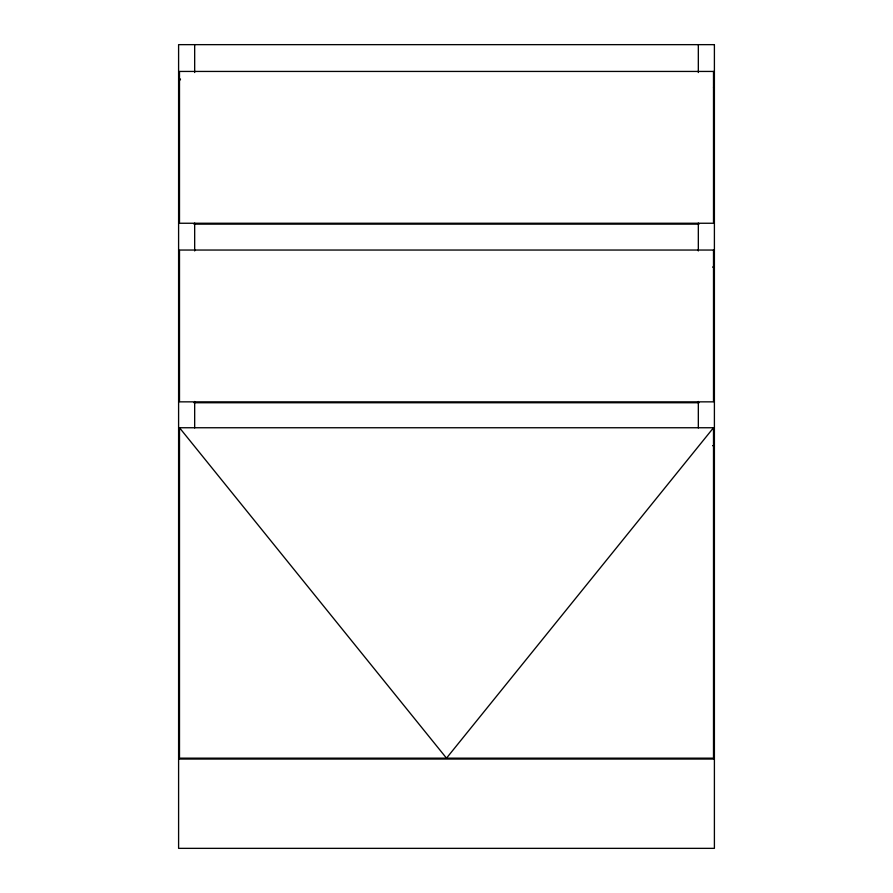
<?xml version="1.0" encoding="UTF-8"?>
<svg xmlns="http://www.w3.org/2000/svg" width="893" height="893" viewBox="0 0 893 893"><rect width="100%" height="100%" fill="white"/><g stroke="black" fill="none" stroke-linecap="round" stroke-linejoin="round"><path stroke-width="1.34" d="M713.507 427.747L446.5 758.157L179.493 427.747L713.507 427.747L713.507 758.157L179.493 758.157L179.493 427.747M713.507 87.581L714.4 87.581M193.948 224.143L699.052 224.143M712.614 267.074L714.4 267.074M193.948 402.743L699.052 402.743M712.614 445.674L714.4 445.674M178.6 759.05L714.4 759.05M698.326 44.65L698.326 72.523M698.326 223.06L698.326 250.944M698.326 401.482L698.326 427.959M194.674 44.65L194.674 72.523M194.674 223.06L194.674 250.944M194.674 401.482L194.674 427.959M180.386 78.975L180.386 79.901M714.4 44.65L178.6 44.65L178.6 848.35L714.4 848.35L714.4 44.65M713.507 71.44L179.493 71.44L179.493 223.25L713.507 223.25L713.507 71.44M713.507 250.04L179.493 250.04L179.493 401.85L713.507 401.85L713.507 250.04"/></g></svg>
